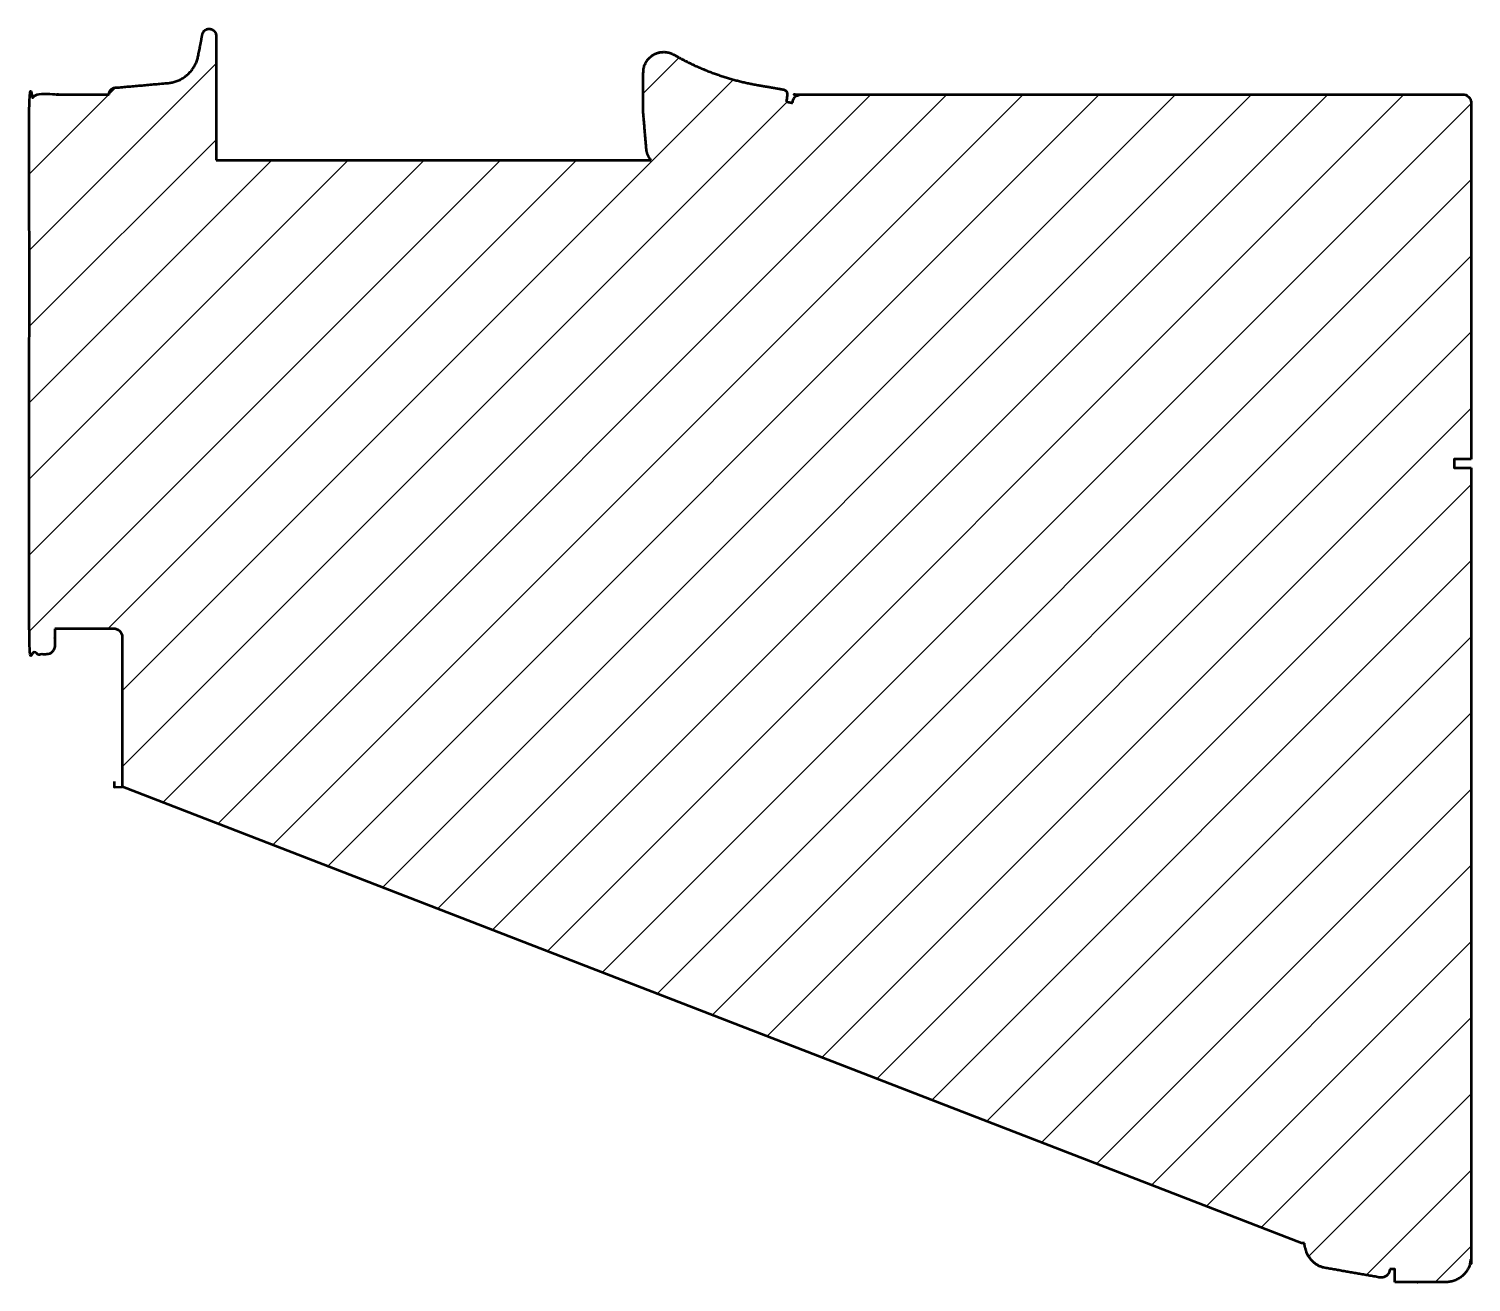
# Model space of a CAD drawing. Header units: millimetres. Extents: x 0 to 85, y 29 to 102.9.
import ezdxf

# ---------------------------------------------------------------- set-up
doc = ezdxf.new("R2010")
doc.units = ezdxf.units.MM
doc.header["$MEASUREMENT"] = 0
doc.layers.add('0S-Alu contour', color=18, linetype='Continuous', lineweight=50, true_color=0x000000)
doc.layers.add('0S-Alu hatch', color=252, linetype='Continuous', lineweight=25, true_color=0x848484)

msp = doc.modelspace()

# ---------------------------------------------------------------- hatches: boundary and pattern name
at = {"layer": '0S-Alu hatch'}
h = msp.add_hatch(dxfattribs=at)
h.set_pattern_fill('ANSI31', color=256, style=0, pattern_type=2)
h.set_pattern_definition([(45, (9e-15, -9e-15), (-2.245064, 2.245064), [])])
h.paths.add_polyline_path([(5.5, 58.191), (5.5, 67), (5.5, 67.011), (5.499, 67.022), (5.499, 67.033), (5.498, 67.045), (5.497, 67.056), (5.495, 67.068), (5.494, 67.079), (5.492, 67.091), (5.489, 67.102), (5.487, 67.114), (5.484, 67.126), (5.481, 67.137), (5.477, 67.149), (5.473, 67.161), (5.469, 67.172), (5.465, 67.184), (5.46, 67.195), (5.455, 67.207), (5.45, 67.218), (5.444, 67.229), (5.438, 67.241), (5.432, 67.252), (5.425, 67.262), (5.418, 67.273), (5.411, 67.284), (5.404, 67.294), (5.396, 67.305), (5.388, 67.315), (5.38, 67.325), (5.371, 67.334), (5.362, 67.344), (5.353, 67.353), (5.344, 67.362), (5.335, 67.371), (5.325, 67.38), (5.315, 67.388), (5.305, 67.396), (5.295, 67.404), (5.284, 67.411), (5.273, 67.418), (5.263, 67.425), (5.252, 67.432), (5.241, 67.438), (5.23, 67.444), (5.218, 67.449), (5.207, 67.455), (5.195, 67.46), (5.184, 67.465), (5.172, 67.469), (5.161, 67.473), (5.149, 67.477), (5.137, 67.48), (5.126, 67.484), (5.114, 67.486), (5.102, 67.489), (5.091, 67.491), (5.079, 67.493), (5.068, 67.495), (5.056, 67.496), (5.045, 67.498), (5.033, 67.499), (5.022, 67.499), (5.011, 67.5), (5, 67.5), (1.5, 67.5), (1.5, 66.5), (1.5, 66.489), (1.499, 66.477), (1.499, 66.466), (1.498, 66.455), (1.497, 66.443), (1.495, 66.432), (1.494, 66.42), (1.492, 66.409), (1.489, 66.397), (1.487, 66.385), (1.484, 66.374), (1.481, 66.362), (1.477, 66.35), (1.473, 66.339), (1.469, 66.327), (1.465, 66.316), (1.46, 66.304), (1.455, 66.293), (1.45, 66.281), (1.444, 66.27), (1.438, 66.259), (1.432, 66.248), (1.425, 66.237), (1.418, 66.226), (1.411, 66.215), (1.404, 66.205), (1.396, 66.195), (1.388, 66.185), (1.38, 66.175), (1.371, 66.165), (1.362, 66.155), (1.353, 66.146), (1.344, 66.137), (1.335, 66.128), (1.325, 66.12), (1.315, 66.112), (1.305, 66.104), (1.295, 66.096), (1.284, 66.088), (1.273, 66.081), (1.263, 66.074), (1.252, 66.068), (1.241, 66.062), (1.23, 66.056), (1.218, 66.05), (1.207, 66.045), (1.195, 66.04), (1.184, 66.035), (1.172, 66.03), (1.161, 66.026), (1.149, 66.022), (1.137, 66.019), (1.126, 66.016), (1.114, 66.013), (1.102, 66.01), (1.091, 66.008), (1.079, 66.006), (1.068, 66.004), (1.056, 66.003), (1.045, 66.002), (1.033, 66.001), (1.022, 66), (1.011, 66), (1, 66), (0.5, 66), (0.489, 66), (0.478, 66), (0.466, 66.001), (0.455, 66.002), (0.444, 66.003), (0.432, 66.004), (0.421, 66.006), (0.409, 66.008), (0.397, 66.01), (0.386, 66.013), (0.374, 66.016), (0.362, 66.019), (0.351, 66.022), (0.339, 66.026), (0.327, 66.03), (0.316, 66.035), (0.304, 66.04), (0.293, 66.045), (0.282, 66.05), (0.27, 66.056), (0.259, 66.062), (0.248, 66.068), (0.237, 66.074), (0.226, 66.081), (0.216, 66.088), (0.205, 66.096), (0.195, 66.104), (0.185, 66.111), (0.175, 66.12), (0.165, 66.128), (0.156, 66.137), (0.146, 66.146), (0.137, 66.155), (0.129, 66.165), (0.12, 66.175), (0.112, 66.184), (0.104, 66.195), (0.096, 66.205), (0.089, 66.215), (0.082, 66.226), (0.075, 66.237), (0.068, 66.248), (0.062, 66.259), (0.056, 66.27), (0.05, 66.281), (0.045, 66.293), (0.04, 66.304), (0.035, 66.316), (0.031, 66.327), (0.027, 66.339), (0.023, 66.35), (0.019, 66.362), (0.016, 66.374), (0.013, 66.385), (0.011, 66.397), (0.008, 66.409), (0.006, 66.42), (0.005, 66.432), (0.003, 66.443), (0.002, 66.455), (0.001, 66.466), (0, 66.477), (0, 66.488), (0, 66.499), (0, 98.5), (0, 98.511), (0, 98.522), (0.001, 98.534), (0.002, 98.545), (0.003, 98.556), (0.005, 98.568), (0.006, 98.579), (0.008, 98.591), (0.011, 98.603), (0.013, 98.614), (0.016, 98.626), (0.019, 98.638), (0.023, 98.649), (0.027, 98.661), (0.031, 98.672), (0.035, 98.684), (0.04, 98.696), (0.045, 98.707), (0.05, 98.718), (0.056, 98.73), (0.062, 98.741), (0.068, 98.752), (0.075, 98.763), (0.082, 98.774), (0.089, 98.784), (0.096, 98.795), (0.104, 98.805), (0.112, 98.815), (0.12, 98.825), (0.129, 98.835), (0.137, 98.844), (0.146, 98.854), (0.156, 98.863), (0.165, 98.871), (0.175, 98.88), (0.185, 98.888), (0.195, 98.896), (0.205, 98.904), (0.216, 98.911), (0.226, 98.918), (0.237, 98.925), (0.248, 98.932), (0.259, 98.938), (0.27, 98.944), (0.282, 98.95), (0.293, 98.955), (0.304, 98.96), (0.316, 98.965), (0.328, 98.969), (0.339, 98.973), (0.351, 98.977), (0.362, 98.981), (0.374, 98.984), (0.386, 98.987), (0.397, 98.989), (0.409, 98.992), (0.421, 98.994), (0.432, 98.995), (0.444, 98.997), (0.455, 98.998), (0.466, 98.999), (0.478, 99), (0.489, 99), (0.5, 99), (4.5, 99), (4.7, 99), (4.7, 99.009), (4.7, 99.018), (4.701, 99.027), (4.702, 99.036), (4.703, 99.045), (4.704, 99.054), (4.705, 99.064), (4.707, 99.073), (4.708, 99.082), (4.711, 99.091), (4.713, 99.101), (4.715, 99.11), (4.718, 99.119), (4.721, 99.129), (4.725, 99.138), (4.728, 99.147), (4.732, 99.156), (4.736, 99.166), (4.74, 99.175), (4.745, 99.184), (4.749, 99.193), (4.754, 99.202), (4.76, 99.21), (4.765, 99.219), (4.771, 99.227), (4.777, 99.236), (4.783, 99.244), (4.789, 99.252), (4.796, 99.26), (4.803, 99.268), (4.81, 99.275), (4.817, 99.283), (4.825, 99.29), (4.832, 99.297), (4.84, 99.304), (4.848, 99.311), (4.856, 99.317), (4.864, 99.323), (4.873, 99.329), (4.881, 99.335), (4.89, 99.34), (4.898, 99.346), (4.907, 99.351), (4.916, 99.355), (4.925, 99.36), (4.934, 99.364), (4.944, 99.368), (4.953, 99.372), (4.962, 99.375), (4.971, 99.379), (4.981, 99.382), (4.99, 99.385), (4.999, 99.387), (5.009, 99.389), (5.018, 99.392), (5.027, 99.393), (5.036, 99.395), (5.046, 99.396), (5.055, 99.397), (5.064, 99.398), (5.073, 99.399), (5.082, 99.4), (5.091, 99.4), (5.1, 99.4), (8.173, 99.669), (8.211, 99.673), (8.249, 99.677), (8.286, 99.683), (8.324, 99.688), (8.362, 99.695), (8.401, 99.703), (8.439, 99.711), (8.477, 99.72), (8.515, 99.73), (8.553, 99.74), (8.591, 99.752), (8.63, 99.764), (8.667, 99.777), (8.705, 99.791), (8.743, 99.805), (8.781, 99.821), (8.818, 99.837), (8.855, 99.854), (8.892, 99.872), (8.928, 99.891), (8.965, 99.911), (9.001, 99.931), (9.036, 99.952), (9.072, 99.974), (9.106, 99.996), (9.141, 100.02), (9.175, 100.044), (9.208, 100.069), (9.241, 100.095), (9.274, 100.121), (9.306, 100.148), (9.337, 100.176), (9.368, 100.204), (9.398, 100.233), (9.428, 100.262), (9.457, 100.292), (9.485, 100.323), (9.512, 100.354), (9.539, 100.386), (9.565, 100.418), (9.591, 100.451), (9.616, 100.484), (9.64, 100.518), (9.663, 100.552), (9.685, 100.587), (9.707, 100.621), (9.728, 100.657), (9.748, 100.692), (9.767, 100.728), (9.786, 100.764), (9.804, 100.8), (9.82, 100.836), (9.837, 100.873), (9.852, 100.91), (9.866, 100.946), (9.88, 100.983), (9.893, 101.02), (9.905, 101.058), (9.917, 101.095), (9.927, 101.132), (9.937, 101.169), (9.946, 101.206), (9.954, 101.243), (9.962, 101.28), (10.207, 102.541), (10.21, 102.554), (10.213, 102.568), (10.217, 102.581), (10.221, 102.594), (10.224, 102.601), (10.226, 102.608), (10.229, 102.614), (10.231, 102.621), (10.234, 102.627), (10.237, 102.634), (10.24, 102.64), (10.244, 102.647), (10.247, 102.653), (10.25, 102.659), (10.254, 102.666), (10.258, 102.672), (10.261, 102.678), (10.265, 102.684), (10.269, 102.69), (10.274, 102.696), (10.278, 102.702), (10.282, 102.708), (10.287, 102.714), (10.291, 102.719), (10.296, 102.725), (10.301, 102.731), (10.306, 102.736), (10.311, 102.741), (10.316, 102.747), (10.321, 102.752), (10.327, 102.757), (10.332, 102.762), (10.338, 102.767), (10.343, 102.771), (10.349, 102.776), (10.354, 102.781), (10.36, 102.785), (10.366, 102.789), (10.372, 102.794), (10.378, 102.798), (10.384, 102.802), (10.39, 102.805), (10.396, 102.809), (10.403, 102.813), (10.409, 102.816), (10.415, 102.82), (10.422, 102.823), (10.428, 102.826), (10.435, 102.829), (10.441, 102.832), (10.447, 102.835), (10.454, 102.837), (10.467, 102.842), (10.48, 102.846), (10.493, 102.85), (10.507, 102.854), (10.513, 102.855), (10.52, 102.857), (10.527, 102.858), (10.533, 102.859), (10.54, 102.86), (10.547, 102.861), (10.554, 102.862), (10.561, 102.863), (10.568, 102.863), (10.575, 102.864), (10.582, 102.864), (10.59, 102.864), (10.597, 102.864), (10.604, 102.864), (10.611, 102.864), (10.619, 102.864), (10.626, 102.863), (10.633, 102.863), (10.641, 102.862), (10.648, 102.861), (10.656, 102.86), (10.663, 102.859), (10.67, 102.858), (10.678, 102.856), (10.685, 102.855), (10.693, 102.853), (10.7, 102.851), (10.707, 102.849), (10.715, 102.847), (10.722, 102.845), (10.729, 102.843), (10.736, 102.84), (10.744, 102.837), (10.751, 102.835), (10.758, 102.832), (10.765, 102.829), (10.772, 102.826), (10.779, 102.822), (10.793, 102.816), (10.806, 102.808), (10.82, 102.8), (10.832, 102.792), (10.845, 102.784), (10.857, 102.775), (10.869, 102.765), (10.881, 102.755), (10.892, 102.745), (10.903, 102.735), (10.913, 102.725), (10.923, 102.714), (10.932, 102.703), (10.937, 102.696), (10.941, 102.69), (10.946, 102.683), (10.95, 102.677), (10.954, 102.67), (10.958, 102.663), (10.962, 102.656), (10.966, 102.649), (10.969, 102.642), (10.973, 102.635), (10.976, 102.627), (10.979, 102.62), (10.982, 102.612), (10.985, 102.605), (10.988, 102.597), (10.991, 102.59), (10.993, 102.582), (10.995, 102.574), (10.998, 102.567), (11, 102.559), (11.001, 102.551), (11.003, 102.543), (11.005, 102.535), (11.006, 102.527), (11.007, 102.519), (11.008, 102.511), (11.009, 102.504), (11.01, 102.496), (11.01, 102.488), (11.011, 102.48), (11.011, 102.472), (11.011, 102.464), (11.011, 99.792), (11.011, 95.123), (36.652, 95.123), (36.638, 95.14), (36.624, 95.158), (36.61, 95.176), (36.596, 95.194), (36.583, 95.213), (36.571, 95.232), (36.558, 95.251), (36.546, 95.271), (36.534, 95.29), (36.523, 95.31), (36.512, 95.331), (36.502, 95.351), (36.491, 95.372), (36.482, 95.393), (36.472, 95.414), (36.463, 95.435), (36.455, 95.456), (36.446, 95.478), (36.439, 95.5), (36.431, 95.522), (36.425, 95.544), (36.418, 95.566), (36.412, 95.588), (36.406, 95.61), (36.401, 95.633), (36.397, 95.655), (36.392, 95.677), (36.388, 95.7), (36.385, 95.722), (36.382, 95.745), (36.379, 95.767), (36.377, 95.79), (36.198, 97.888), (36.196, 97.914), (36.195, 97.94), (36.194, 97.967), (36.194, 97.993), (36.199, 100.304), (36.199, 100.327), (36.2, 100.351), (36.202, 100.376), (36.204, 100.401), (36.206, 100.427), (36.209, 100.453), (36.217, 100.508), (36.223, 100.542), (36.231, 100.576), (36.239, 100.61), (36.249, 100.645), (36.26, 100.678), (36.272, 100.712), (36.284, 100.746), (36.298, 100.779), (36.313, 100.812), (36.329, 100.845), (36.346, 100.877), (36.364, 100.909), (36.383, 100.94), (36.403, 100.971), (36.424, 101.001), (36.446, 101.031), (36.469, 101.06), (36.493, 101.088), (36.517, 101.115), (36.542, 101.142), (36.568, 101.167), (36.595, 101.192), (36.622, 101.216), (36.65, 101.239), (36.679, 101.261), (36.708, 101.282), (36.738, 101.303), (36.768, 101.322), (36.798, 101.34), (36.829, 101.357), (36.86, 101.373), (36.891, 101.388), (36.923, 101.403), (36.955, 101.416), (36.988, 101.429), (37.021, 101.44), (37.055, 101.451), (37.09, 101.461), (37.125, 101.47), (37.16, 101.477), (37.196, 101.484), (37.232, 101.49), (37.268, 101.494), (37.304, 101.498), (37.341, 101.5), (37.377, 101.501), (37.414, 101.501), (37.451, 101.5), (37.488, 101.498), (37.524, 101.495), (37.561, 101.49), (37.597, 101.485), (37.633, 101.478), (37.668, 101.471), (37.704, 101.462), (37.739, 101.452), (37.773, 101.441), (37.807, 101.43), (37.841, 101.417), (37.873, 101.403), (37.906, 101.389), (37.938, 101.374), (37.969, 101.357), (37.999, 101.341), (38.289, 101.179), (38.583, 101.023), (38.881, 100.873), (39.183, 100.73), (39.487, 100.593), (39.795, 100.463), (40.106, 100.34), (40.419, 100.223), (40.735, 100.113), (41.053, 100.01), (41.374, 99.915), (41.696, 99.826), (42.019, 99.744), (42.344, 99.669), (42.67, 99.602), (42.997, 99.542), (44.455, 99.288), (44.462, 99.287), (44.469, 99.285), (44.476, 99.284), (44.483, 99.282), (44.49, 99.279), (44.497, 99.277), (44.504, 99.275), (44.511, 99.272), (44.518, 99.269), (44.525, 99.266), (44.532, 99.263), (44.538, 99.26), (44.545, 99.256), (44.551, 99.252), (44.558, 99.248), (44.564, 99.244), (44.57, 99.24), (44.576, 99.236), (44.582, 99.231), (44.588, 99.227), (44.594, 99.222), (44.6, 99.217), (44.605, 99.212), (44.61, 99.207), (44.616, 99.202), (44.621, 99.196), (44.626, 99.191), (44.63, 99.185), (44.635, 99.18), (44.64, 99.174), (44.644, 99.168), (44.648, 99.162), (44.649, 99.161), (44.65, 99.159), (44.651, 99.157), (44.652, 99.156), (44.653, 99.154), (44.654, 99.152), (44.655, 99.15), (44.656, 99.148), (44.657, 99.145), (44.659, 99.14), (44.66, 99.136), (44.662, 99.131), (44.663, 99.127), (44.665, 99.122), (44.666, 99.117), (44.667, 99.111), (44.668, 99.105), (44.67, 99.1), (44.671, 99.087), (44.673, 99.074), (44.674, 99.06), (44.675, 99.045), (44.676, 99.03), (44.676, 99.013), (44.676, 98.996), (44.675, 98.959), (44.673, 98.92), (44.67, 98.877), (44.665, 98.832), (44.659, 98.784), (44.644, 98.682), (44.624, 98.573), (45, 98.5), (45, 98.511), (45.001, 98.522), (45.001, 98.534), (45.002, 98.545), (45.003, 98.556), (45.005, 98.568), (45.006, 98.579), (45.008, 98.591), (45.011, 98.603), (45.013, 98.614), (45.016, 98.626), (45.019, 98.638), (45.023, 98.649), (45.027, 98.661), (45.031, 98.672), (45.035, 98.684), (45.04, 98.695), (45.045, 98.707), (45.05, 98.718), (45.056, 98.73), (45.062, 98.741), (45.068, 98.752), (45.075, 98.763), (45.082, 98.774), (45.089, 98.784), (45.096, 98.795), (45.104, 98.805), (45.112, 98.815), (45.12, 98.825), (45.129, 98.835), (45.137, 98.844), (45.147, 98.853), (45.156, 98.863), (45.165, 98.871), (45.175, 98.88), (45.185, 98.888), (45.195, 98.896), (45.205, 98.904), (45.216, 98.911), (45.226, 98.918), (45.237, 98.925), (45.248, 98.932), (45.259, 98.938), (45.27, 98.944), (45.282, 98.95), (45.293, 98.955), (45.305, 98.96), (45.316, 98.965), (45.328, 98.969), (45.339, 98.973), (45.351, 98.977), (45.362, 98.981), (45.374, 98.984), (45.386, 98.987), (45.397, 98.989), (45.409, 98.992), (45.421, 98.994), (45.432, 98.995), (45.444, 98.997), (45.455, 98.998), (45.467, 98.999), (45.478, 98.999), (45.489, 99), (45.5, 99), (84.5, 99), (84.511, 99), (84.522, 98.999), (84.534, 98.999), (84.545, 98.998), (84.556, 98.997), (84.568, 98.995), (84.579, 98.994), (84.591, 98.992), (84.603, 98.989), (84.614, 98.987), (84.626, 98.984), (84.638, 98.981), (84.649, 98.977), (84.661, 98.973), (84.672, 98.969), (84.684, 98.965), (84.696, 98.96), (84.707, 98.955), (84.718, 98.95), (84.73, 98.944), (84.741, 98.938), (84.752, 98.932), (84.763, 98.925), (84.774, 98.918), (84.784, 98.911), (84.795, 98.904), (84.805, 98.896), (84.815, 98.888), (84.825, 98.88), (84.835, 98.871), (84.844, 98.863), (84.854, 98.853), (84.863, 98.844), (84.871, 98.835), (84.88, 98.825), (84.888, 98.815), (84.896, 98.805), (84.904, 98.795), (84.911, 98.784), (84.918, 98.774), (84.925, 98.763), (84.932, 98.752), (84.938, 98.741), (84.944, 98.73), (84.95, 98.718), (84.955, 98.707), (84.96, 98.695), (84.965, 98.684), (84.969, 98.672), (84.973, 98.661), (84.977, 98.649), (84.981, 98.638), (84.984, 98.626), (84.987, 98.614), (84.989, 98.603), (84.992, 98.591), (84.994, 98.579), (84.995, 98.568), (84.997, 98.556), (84.998, 98.545), (84.999, 98.534), (85, 98.522), (85, 98.511), (85, 98.5), (85, 77.5), (84, 77.5), (84, 77), (85, 77), (85, 30.5), (85, 30.464), (84.998, 30.428), (84.996, 30.392), (84.993, 30.355), (84.989, 30.319), (84.984, 30.283), (84.978, 30.246), (84.972, 30.21), (84.964, 30.174), (84.956, 30.138), (84.946, 30.102), (84.936, 30.066), (84.925, 30.031), (84.913, 29.996), (84.9, 29.961), (84.886, 29.926), (84.871, 29.892), (84.856, 29.858), (84.839, 29.824), (84.822, 29.791), (84.804, 29.759), (84.785, 29.727), (84.766, 29.695), (84.746, 29.664), (84.725, 29.634), (84.703, 29.604), (84.681, 29.575), (84.658, 29.546), (84.635, 29.519), (84.61, 29.491), (84.586, 29.465), (84.561, 29.439), (84.535, 29.414), (84.509, 29.39), (84.481, 29.365), (84.454, 29.342), (84.425, 29.319), (84.396, 29.297), (84.366, 29.275), (84.336, 29.254), (84.305, 29.234), (84.273, 29.215), (84.241, 29.196), (84.209, 29.178), (84.176, 29.161), (84.142, 29.144), (84.108, 29.129), (84.074, 29.114), (84.039, 29.1), (84.005, 29.087), (83.969, 29.075), (83.934, 29.064), (83.898, 29.054), (83.862, 29.044), (83.826, 29.036), (83.79, 29.028), (83.754, 29.022), (83.717, 29.016), (83.681, 29.011), (83.645, 29.007), (83.608, 29.004), (83.572, 29.002), (83.536, 29), (83.5, 29), (80.5, 29), (80.5, 29.767), (80.2, 29.767), (80.2, 29.754), (80.199, 29.741), (80.198, 29.727), (80.197, 29.714), (80.196, 29.7), (80.194, 29.687), (80.191, 29.674), (80.188, 29.66), (80.185, 29.647), (80.182, 29.634), (80.178, 29.62), (80.174, 29.607), (80.169, 29.594), (80.164, 29.581), (80.159, 29.569), (80.153, 29.556), (80.147, 29.543), (80.141, 29.531), (80.134, 29.519), (80.127, 29.507), (80.12, 29.496), (80.112, 29.484), (80.104, 29.473), (80.096, 29.462), (80.088, 29.451), (80.079, 29.441), (80.07, 29.431), (80.061, 29.421), (80.051, 29.411), (80.041, 29.402), (80.032, 29.393), (80.022, 29.384), (80.011, 29.376), (80.001, 29.368), (79.99, 29.36), (79.979, 29.352), (79.968, 29.345), (79.956, 29.338), (79.944, 29.331), (79.932, 29.324), (79.92, 29.318), (79.908, 29.312), (79.895, 29.307), (79.882, 29.302), (79.869, 29.297), (79.856, 29.292), (79.843, 29.288), (79.83, 29.284), (79.816, 29.281), (79.803, 29.278), (79.789, 29.275), (79.776, 29.273), (79.762, 29.271), (79.748, 29.269), (79.735, 29.268), (79.721, 29.268), (79.707, 29.267), (79.694, 29.267), (79.68, 29.268), (79.667, 29.268), (79.653, 29.269), (79.64, 29.271), (79.627, 29.273), (79.614, 29.275), (76.294, 29.856), (76.253, 29.868), (76.211, 29.882), (76.17, 29.897), (76.129, 29.913), (76.088, 29.93), (76.048, 29.949), (76.008, 29.969), (75.969, 29.99), (75.93, 30.013), (75.891, 30.037), (75.854, 30.062), (75.816, 30.088), (75.78, 30.115), (75.745, 30.144), (75.71, 30.173), (75.676, 30.204), (75.643, 30.236), (75.611, 30.268), (75.581, 30.302), (75.551, 30.336), (75.522, 30.371), (75.495, 30.407), (75.468, 30.444), (75.443, 30.481), (75.419, 30.519), (75.397, 30.558), (75.375, 30.597), (75.355, 30.636), (75.336, 30.676), (75.318, 30.716), (75.302, 30.756), (75.287, 30.797), (75.236, 30.966), (75.214, 31.043), (75.197, 31.114), (75.189, 31.146), (75.183, 31.176), (75.178, 31.204), (75.174, 31.228), (75.171, 31.25), (75.17, 31.26), (75.17, 31.27), (75.169, 31.278), (75.169, 31.286), (75.169, 31.29), (75.169, 31.293), (75.169, 31.297), (75.169, 31.3), (75, 31.3)], flags=0)

# ---------------------------------------------------------------- linework, layer by layer
at = {"layer": '0S-Alu contour'}
for points in [[(85, 77.5), (84, 77.5), (84, 77), (85, 77)], [(5, 58.5), (5.012, 58.175), (5.5, 58.193)], [(75, 31.3), (5.5, 58.191)], [(80.5, 29), (80.5, 29.767), (80.2, 29.767)]]:
    msp.add_lwpolyline(points, dxfattribs=at)
for points, weights, knots in [([(5.1, 99.4), (6.637, 99.535), (8.173, 99.669), (9.674, 99.801), (9.962, 101.28), (10.085, 101.911), (10.207, 102.541), (10.256, 102.794), (10.507, 102.854), (10.757, 102.914), (10.932, 102.703)], [1, 1, 1, 0.798691750671, 1, 1, 1, 0.8410310457, 1, 0.8410310457, 1], [9.869463, 9.869463, 9.869463, 10.869463, 10.869463, 13.452176, 13.452176, 14.452176, 14.452176, 14.909465, 14.909465, 15.366753, 15.366753, 15.366753]), ([(10.932, 102.703), (11.011, 102.596), (11.011, 102.464), (11.011, 101.128), (11.011, 99.792), (11.011, 97.457), (11.011, 95.123)], [1, 0.949365700074, 1, 1, 1, 1, 1], [15.366753, 15.366753, 15.366753, 15.622422, 15.622422, 16.622422, 16.622422, 21.292156, 21.292156, 21.292156]), ([(36.652, 95.123), (36.409, 95.413), (36.377, 95.79), (36.288, 96.839), (36.198, 97.888), (36.194, 97.94), (36.194, 97.993), (36.196, 99.148), (36.199, 100.304), (36.199, 100.397), (36.217, 100.508), (36.325, 101.124), (36.891, 101.388), (37.457, 101.653), (37.999, 101.341), (40.34, 100.002), (42.997, 99.542), (43.727, 99.424), (44.455, 99.288), (44.578, 99.265), (44.648, 99.162), (44.718, 99.059), (44.624, 98.573)], [1, 0.953716950748, 1, 1, 1, 0.999048221582, 1, 1, 1, 0.99703048954, 1, 0.886837652681, 1, 0.886837652681, 1, 0.984882265018, 1, 0.999923928711, 1, 0.92316283047, 1, 0.92316283047, 1], [46.933282, 46.933282, 46.933282, 47.666321, 47.666321, 48.666321, 48.666321, 48.77104, 48.77104, 49.77104, 49.77104, 49.956042, 49.956042, 51.108859, 51.108859, 52.261676, 52.261676, 57.600117, 57.600117, 59.08028, 59.08028, 59.31702, 59.31702, 59.553761, 59.553761, 59.553761]), ([(1.5, 67.5), (1.5, 67), (1.5, 66.5), (1.5, 66), (1, 66), (0.75, 66), (0.5, 66), (0, 66), (0, 66.499), (0, 82.5), (0, 98.5), (0, 99), (0.5, 99), (2.5, 99), (4.5, 99), (4.6, 99), (4.7, 99)], [1, 1, 1, 0.707269003949, 1, 1, 1, 0.707312123649, 1, 1, 1, 0.707106781187, 1, 1, 1, 1, 1], [2.785398, 2.785398, 2.785398, 3.785398, 3.785398, 4.570747, 4.570747, 5.570747, 5.570747, 6.355842, 6.355842, 7.355842, 7.355842, 8.14124, 8.14124, 9.14124, 9.14124, 9.241101, 9.241101, 9.241101]), ([(45, 98.5), (45, 99), (45.5, 99), (65, 99), (84.5, 99), (85, 99), (85, 98.5), (85, 88), (85, 77.5)], [1, 0.707116403609, 1, 1, 1, 0.707110058637, 1, 1, 1], [60.553761, 60.553761, 60.553761, 61.339155, 61.339155, 62.339155, 62.339155, 63.124549, 63.124549, 64.124549, 64.124549, 64.124549]), ([(85, 77), (85, 53.75), (85, 30.5), (85, 29.879), (84.561, 29.439), (84.121, 29), (83.5, 29), (82, 29), (80.5, 29)], [1, 1, 1, 0.923867803573, 1, 0.923867803573, 1, 1, 1], [67.124549, 67.124549, 67.124549, 68.124549, 68.124549, 69.302651, 69.302651, 70.480753, 70.480753, 71.480753, 71.480753, 71.480753]), ([(5.5, 58.191), (5.5, 62.595), (5.5, 67), (5.5, 67.5), (5, 67.5), (3.25, 67.5), (1.5, 67.5)], [1, 1, 1, 0.707107017716, 1, 1, 1], [0, 0, 0, 1, 1, 1.785398, 1.785398, 2.785398, 2.785398, 2.785398]), ([(80.2, 29.767), (80.2, 29.534), (80.022, 29.384), (79.843, 29.234), (79.614, 29.275), (77.954, 29.565), (76.294, 29.856)], [1, 0.906429803898, 1, 0.906429803898, 1, 1, 1], [73.480753, 73.480753, 73.480753, 73.916797, 73.916797, 74.35284, 74.35284, 75.35284, 75.35284, 75.35284])]:
    msp.add_rational_spline(points, weights, degree=2, knots=knots, dxfattribs=at)
for points, weights in [([(4.7, 99), (4.7, 99.4), (5.1, 99.4)], [1, 0.707111221775, 1]), ([(75.287, 30.797), (75.161, 31.188), (75.169, 31.3)], [1, 0.88825540036, 1]), ([(76.294, 29.856), (75.547, 30.066), (75.287, 30.797)], [1, 0.88825540036, 1])]:
    msp.add_rational_spline(points, weights, degree=2, dxfattribs=at)
for points in [[(44.624, 98.573), (44.812, 98.537), (45, 98.5)], [(11.011, 95.123), (23.831, 95.123), (36.652, 95.123)], [(75.169, 31.3), (75.1, 31.3), (75, 31.3)]]:
    msp.add_open_spline(points, degree=2, dxfattribs=at)

doc.saveas('drawing.dxf')
